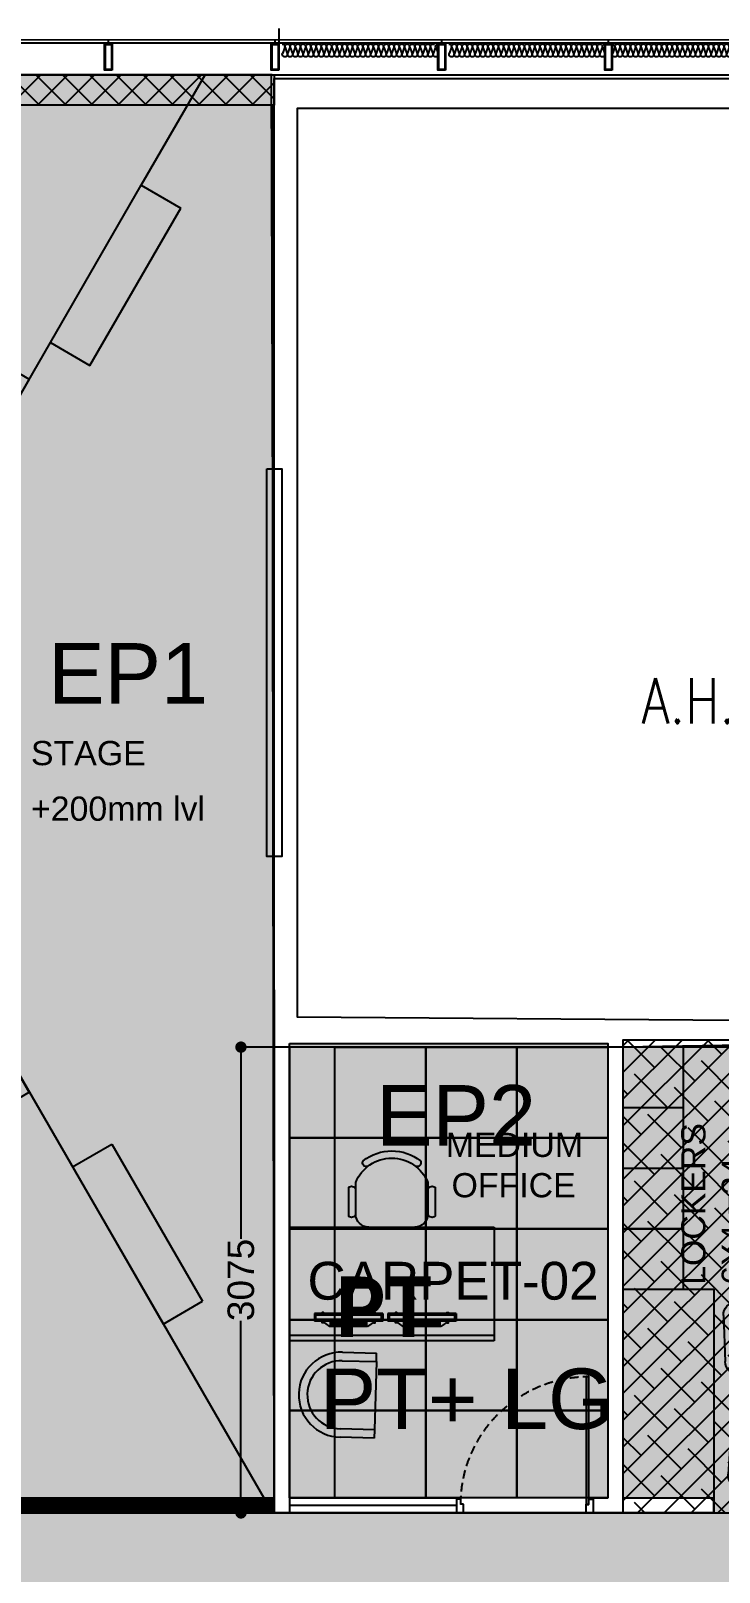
# Model space of a CAD drawing. Header units: millimetres. Extents: x 4688743 to 4806056, y -3017657 to -2960297.
# Drawn here: x 4727490 to 4732031, y -2975656 to -2965475 of the extents above; entities that cross this region are included whole.
import ezdxf

# ---------------------------------------------------------------- set-up
doc = ezdxf.new("R2010")
doc.units = ezdxf.units.MM
doc.header["$MEASUREMENT"] = 0
doc.header["$PDMODE"] = 34
for name, pattern in [('CONTINU', [0]), ('DASHED', [19.05, 12.7, -6.35]), ('HIDDEN', [0.375, 0.25, -0.125]), ('PHANTOM2', [1.25, 0.625, -0.125, 0.125, -0.125, 0.125, -0.125])]:
    doc.linetypes.add(name, pattern=pattern)
for name, color, linetype in [('a-bldg line above', 7, 'HIDDEN'), ('a-spandral panel', 151, 'Continuous'), ('glazing', 5, 'Continuous'), ('i floor', 252, 'Continuous'), ('I-CEIL', 11, 'CONTINU'), ('I-CHAR', 100, 'Continuous'), ('I-CLNG PELMET', 20, 'Continuous'), ('I-CLNG-GRID', 31, 'Continuous'), ('I-DOOR', 1, 'Continuous'), ('I-EQPM', 20, 'Continuous'), ('I-EQPN', 93, 'Continuous'), ('I-FINISHES', 174, 'Continuous'), ('I-FLOOR', 8, 'Continuous'), ('I-FLOOR-TEXT', 2, 'Continuous'), ('I-FURN', 3, 'Continuous'), ('I-FURN-CHAIR', 20, 'Continuous'), ('I-FURN-CHAR', 2, 'Continuous'), ('I-GLAZ', 4, 'Continuous'), ('I-MODULAR FURN', 3, 'Continuous'), ('I-PART', 1, 'Continuous'), ('I-PART-I-DIM', 252, 'Continuous'), ('I-TEXT', 2, 'Continuous'), ('lockers', 4, 'Continuous'), ('TEXTS', 2, 'Continuous'), ('wall', 4, 'Continuous')]:
    doc.layers.add(name, color=color, linetype=linetype)
doc.styles.add('1-125 SCALE', font='romans.shx', dxfattribs={"width": 0.8, "height": 320})
doc.styles.add('ROMANS', font='arial.ttf', dxfattribs={"height": 175})
doc.linetypes.add('FENCELINE2', pattern='A,6.35,-2.54,[132,ltypeshp.shx,S=2.54,R=0,X=-2.54,Y=0],-2.54,25.4', length=36.83)
doc.linetypes.add('ZIGZAG', pattern='A,0.0001,-0.2,[131,ltypeshp.shx,S=0.2,R=0,X=-0.2,Y=0],-0.4,[131,ltypeshp.shx,S=0.2,R=180,X=0.2,Y=0],-0.2', length=0.8001)
doc.dimstyles.new('I-DIM-100', dxfattribs={"dimscale": 100, "dimtxt": 175, "dimasz": 0.75, "dimexe": 0.0625, "dimexo": 0.0625, "dimgap": 0.09, "dimtad": 0, "dimdec": 0, "dimrnd": 5, "dimzin": 0, "dimdsep": 46, "dimtxsty": 'ROMANS', "dimblk": 'DOT', "dimcen": 0.09, "dimclrd": 8, "dimclre": 8, "dimclrt": 2, "dimadec": 0, "dimazin": 0, "dimtfac": 1, "dimtdec": 0, "dimtmove": 2, "dimatfit": 3, "dimfxl": 0, "dimtolj": 1, "dimtzin": 0, "dimarcsym": 0})

# ---------------------------------------------------------------- blocks, each defined once
blk = doc.blocks.new('PROFILE_GLZ_MULI_END')
at = {"color": 4}
blk.add_lwpolyline([(25, -25), (25, 0)], dxfattribs=at)
for points in [[(50, -200), (0, -200), (0, -25), (50, -25)], [(45, -195), (5, -195), (5, -30), (45, -30)]]:
    blk.add_lwpolyline(points, close=True, dxfattribs=at)
blk = doc.blocks.new('SP')
at = {"layer": 'a-spandral panel'}
for p, q in [((32124.2, -28116, 0), (32095.8, -28105.2, 0)), ((32124.2, -28116, 0), (32095.8, -28105.2, 0)), ((32124.2, -28117.6, 0), (32095.8, -28128.4, 0)), ((32124.2, -28117.6, 0), (32095.8, -28128.4, 0)), ((32124.2, -28140.8, 0), (32095.8, -28130, 0)), ((32124.2, -28140.8, 0), (32095.8, -28130, 0)), ((32124.2, -28142.4, 0), (32095.8, -28153.2, 0)), ((32124.2, -28142.4, 0), (32095.8, -28153.2, 0)), ((32124.2, -28165.6, 0), (32095.8, -28154.8, 0)), ((32124.2, -28165.6, 0), (32095.8, -28154.8, 0)), ((32124.2, -28167.2, 0), (32095.8, -28178, 0)), ((32124.2, -28167.2, 0), (32095.8, -28178, 0)), ((32124.2, -28190.5, 0), (32095.8, -28179.7, 0)), ((32124.2, -28190.5, 0), (32095.8, -28179.7, 0)), ((32124.2, -28192.1, 0), (32095.8, -28202.9, 0)), ((32124.2, -28192.1, 0), (32095.8, -28202.9, 0)), ((32124.2, -28215.3, 0), (32095.8, -28204.5, 0)), ((32124.2, -28215.3, 0), (32095.8, -28204.5, 0)), ((32124.2, -28216.9, 0), (32095.8, -28227.7, 0)), ((32124.2, -28216.9, 0), (32095.8, -28227.7, 0)), ((32124.2, -28240.1, 0), (32095.8, -28229.3, 0)), ((32124.2, -28240.1, 0), (32095.8, -28229.3, 0)), ((32124.2, -28241.8, 0), (32095.8, -28252.5, 0)), ((32124.2, -28241.8, 0), (32095.8, -28252.5, 0)), ((32124.2, -28265, 0), (32095.8, -28254.2, 0)), ((32124.2, -28265, 0), (32095.8, -28254.2, 0)), ((32124.2, -28266.6, 0), (32095.8, -28277.4, 0)), ((32124.2, -28266.6, 0), (32095.8, -28277.4, 0)), ((32124.2, -28289.8, 0), (32095.8, -28279, 0)), ((32124.2, -28289.8, 0), (32095.8, -28279, 0)), ((32124.2, -28291.4, 0), (32095.8, -28302.2, 0)), ((32124.2, -28291.4, 0), (32095.8, -28302.2, 0)), ((32124.2, -28314.7, 0), (32095.8, -28303.9, 0)), ((32124.2, -28314.7, 0), (32095.8, -28303.9, 0)), ((32124.2, -28314.7, 0), (32095.8, -28303.9, 0)), ((32124.2, -28314.7, 0), (32095.8, -28303.9, 0)), ((32124.2, -28316.3, 0), (32095.8, -28327.1, 0)), ((32124.2, -28316.3, 0), (32095.8, -28327.1, 0)), ((32124.2, -28316.3, 0), (32095.8, -28327.1, 0)), ((32124.2, -28316.3, 0), (32095.8, -28327.1, 0)), ((32124.2, -28339.5, 0), (32095.8, -28328.7, 0)), ((32124.2, -28339.5, 0), (32095.8, -28328.7, 0)), ((32124.2, -28341.1, 0), (32095.8, -28351.9, 0)), ((32124.2, -28341.1, 0), (32095.8, -28351.9, 0)), ((32124.2, -28364.4, 0), (32095.8, -28353.6, 0)), ((32124.2, -28364.4, 0), (32095.8, -28353.6, 0)), ((32124.2, -28366, 0), (32095.8, -28376.8, 0)), ((32124.2, -28389.2, 0), (32095.8, -28378.4, 0)), ((32124.2, -28389.2, 0), (32095.8, -28378.4, 0)), ((32124.2, -28390.8, 0), (32095.8, -28401.6, 0)), ((32124.2, -28390.8, 0), (32095.8, -28401.6, 0)), ((32124.2, -28414, 0), (32095.8, -28403.2, 0)), ((32124.2, -28414, 0), (32095.8, -28403.2, 0)), ((32124.2, -28415.6, 0), (32095.8, -28426.4, 0)), ((32124.2, -28415.6, 0), (32095.8, -28426.4, 0)), ((32124.2, -28438.9, 0), (32095.8, -28428.1, 0)), ((32124.2, -28438.9, 0), (32095.8, -28428.1, 0)), ((32124.2, -28440.5, 0), (32095.8, -28451.3, 0)), ((32124.2, -28440.5, 0), (32095.8, -28451.3, 0)), ((32124.2, -28463.7, 0), (32095.8, -28452.9, 0)), ((32124.2, -28463.7, 0), (32095.8, -28452.9, 0)), ((32124.2, -28465.3, 0), (32095.8, -28476.1, 0)), ((32124.2, -28465.3, 0), (32095.8, -28476.1, 0)), ((32124.2, -28488.5, 0), (32095.8, -28477.7, 0)), ((32124.2, -28488.5, 0), (32095.8, -28477.7, 0)), ((32124.2, -28490.2, 0), (32095.8, -28501, 0)), ((32124.2, -28490.2, 0), (32095.8, -28501, 0)), ((32124.2, -28513.4, 0), (32095.8, -28502.6, 0)), ((32124.2, -28513.4, 0), (32095.8, -28502.6, 0)), ((32124.2, -28515, 0), (32095.8, -28525.8, 0)), ((32124.2, -28515, 0), (32095.8, -28525.8, 0)), ((32124.2, -28538.2, 0), (32095.8, -28527.4, 0)), ((32124.2, -28538.2, 0), (32095.8, -28527.4, 0)), ((32124.2, -28539.8, 0), (32095.8, -28550.6, 0)), ((32124.2, -28539.8, 0), (32095.8, -28550.6, 0)), ((32124.2, -28563.1, 0), (32095.8, -28552.3, 0)), ((32124.2, -28563.1, 0), (32095.8, -28552.3, 0)), ((32124.2, -28564.7, 0), (32095.8, -28575.5, 0)), ((32124.2, -28588, 0), (32095.8, -28577.2, 0)), ((32124.2, -28588, 0), (32095.8, -28577.2, 0)), ((32124.2, -28589.6, 0), (32095.8, -28600.4, 0)), ((32124.2, -28589.6, 0), (32095.8, -28600.4, 0)), ((32124.2, -28612.8, 0), (32095.8, -28602, 0)), ((32124.2, -28612.8, 0), (32095.8, -28602, 0)), ((32124.2, -28614.4, 0), (32095.8, -28625.2, 0)), ((32124.2, -28614.4, 0), (32095.8, -28625.2, 0)), ((32124.2, -28637.7, 0), (32095.8, -28626.9, 0)), ((32124.2, -28637.7, 0), (32095.8, -28626.9, 0)), ((32124.2, -28639.3, 0), (32095.8, -28650.1, 0)), ((32124.2, -28639.3, 0), (32095.8, -28650.1, 0)), ((32124.2, -28662.5, 0), (32095.8, -28651.7, 0)), ((32124.2, -28662.5, 0), (32095.8, -28651.7, 0)), ((32124.2, -28664.1, 0), (32095.8, -28674.9, 0)), ((32124.2, -28664.1, 0), (32095.8, -28674.9, 0)), ((32124.2, -28687.4, 0), (32095.8, -28676.6, 0)), ((32124.2, -28689, 0), (32095.8, -28699.8, 0)), ((32124.2, -28712.2, 0), (32095.8, -28701.4, 0)), ((32124.2, -28713.8, 0), (32095.8, -28724.6, 0)), ((32124.2, -28737, 0), (32095.8, -28726.2, 0)), ((32124.2, -28738.6, 0), (32095.8, -28749.4, 0)), ((32124.2, -28761.9, 0), (32095.8, -28751.1, 0)), ((32124.2, -28763.5, 0), (32095.8, -28774.3, 0)), ((32124.2, -28786.7, 0), (32095.8, -28775.9, 0)), ((32124.2, -28788.3, 0), (32095.8, -28799.1, 0)), ((32124.2, -28811.5, 0), (32095.8, -28800.7, 0)), ((32124.2, -28813.1, 0), (32095.8, -28823.9, 0)), ((32124.2, -28836.4, 0), (32095.8, -28825.6, 0)), ((32124.2, -28838, 0), (32095.8, -28848.8, 0))]:
    blk.add_line(p, q, dxfattribs=at)
at = {"layer": 'a-spandral panel', "extrusion": (0, 0, -1)}
for centre, major_axis, start_param, end_param in [((32091.4, -28116.8, 0), (12.4, 0.1), 1.213288, 5.080477), ((32091.4, -28141.6, 0), (12.4, 0.1), 1.213288, 5.080477), ((32091.4, -28166.4, 0), (12.4, 0.1), 1.213288, 5.080477), ((32128.6, -28104.4, 0), (-12.4, 0), 3.039863, 5.075357), ((32128.6, -28129.2, 0), (-12.4, 0), 1.207828, 5.075357), ((32128.6, -28154, 0), (-12.4, 0), 1.207828, 5.075357), ((32128.6, -28178.9, 0), (-12.4, 0), 1.207828, 5.075357), ((32091.4, -28191.3, 0), (12.4, 0.1), 1.213288, 5.080477), ((32091.4, -28216.1, 0), (12.4, 0.1), 1.213288, 5.080477), ((32091.4, -28240.9, 0), (-12.4, 0.3), 4.32193, 8.189119), ((32128.6, -28203.7, 0), (-12.4, 0), 1.207828, 5.075357), ((32128.6, -28228.5, 0), (12.4, 0.1), 4.360844, 8.228374), ((32128.6, -28253.4, 0), (-12.4, 0), 1.207828, 5.075357), ((32091.4, -28265.8, 0), (-12.4, 0.3), 4.32193, 8.189119), ((32091.4, -28290.6, 0), (12.4, 0.2), 1.224344, 5.091533), ((32091.4, -28315.5, 0), (12.4, 0.1), 1.213288, 5.080477), ((32091.4, -28315.5, 0), (12.4, 0.1), 1.213288, 5.080477), ((32128.6, -28278.2, 0), (-12.4, 0), 1.207828, 5.075357), ((32128.6, -28303.1, 0), (12.4, 0.1), 4.360844, 8.228374), ((32128.6, -28327.9, 0), (12.4, 0.1), 4.360844, 8.228374), ((32091.4, -28340.3, 0), (12.4, 0.1), 1.213288, 5.080477), ((32091.4, -28365.2, 0), (-12.4, 0.1), 4.344301, 8.21149), ((32091.4, -28390, 0), (12.4, 0.1), 1.213288, 5.080477), ((32128.6, -28352.7, 0), (-12.4, 0), 1.207828, 5.075357), ((32128.6, -28377.6, 0), (-12.4, 0), 1.207828, 5.075357), ((32128.6, -28402.4, 0), (12.4, 0.1), 4.360844, 8.228374), ((32091.4, -28414.8, 0), (12.4, 0.1), 1.213288, 5.080477), ((32091.4, -28439.7, 0), (-12.4, 0.1), 4.344301, 8.21149), ((32091.4, -28464.5, 0), (-12.4, 0.1), 4.344301, 8.21149), ((32128.6, -28427.2, 0), (-12.4, 0), 1.207828, 5.075357), ((32128.6, -28452.1, 0), (-12.4, 0), 1.207828, 5.075357), ((32091.4, -28489.4, 0), (12.4, 0.1), 1.213288, 5.080477), ((32091.4, -28514.2, 0), (-12.4, 0.3), 4.32193, 8.189119), ((32091.4, -28539, 0), (-12.4, 0.3), 4.32193, 8.189119), ((32128.6, -28476.9, 0), (-12.4, 0), 1.207828, 5.075357), ((32128.6, -28501.8, 0), (12.4, 0.1), 4.360844, 8.228374), ((32128.6, -28526.6, 0), (-12.4, 0), 1.207828, 5.075357), ((32091.4, -28563.9, 0), (12.4, 0.2), 2.415472, 5.091533), ((32091.4, -28563.9, 0), (-12.4, 0.3), 4.32193, 8.189119), ((32091.4, -28588.8, 0), (-12.4, 0.1), 4.344301, 8.21149), ((32091.4, -28613.6, 0), (12.4, 0.1), 1.213288, 5.080477), ((32128.6, -28551.5, 0), (-12.4, 0), 1.207828, 5.075357), ((32128.6, -28576.4, 0), (-12.4, 0), 1.207828, 5.075357), ((32128.6, -28601.2, 0), (-12.4, 0), 1.207828, 5.075357), ((32091.4, -28638.5, 0), (-12.4, 0.3), 4.32193, 8.189119), ((32091.4, -28663.3, 0), (-12.4, 0.3), 4.32193, 8.189119), ((32091.4, -28688.2, 0), (-12.4, 0.3), 4.32193, 8.189119), ((32128.6, -28626.1, 0), (12.4, 0.1), 4.360844, 8.228374), ((32128.6, -28650.9, 0), (-12.4, 0), 1.207828, 5.075357), ((32128.6, -28675.7, 0), (-12.4, 0), 1.207828, 5.075357), ((32128.6, -28675.7, 0), (-12.4, 0), 1.207828, 5.075357), ((32091.4, -28713, 0), (-12.4, 0.3), 4.32193, 8.189119), ((32091.4, -28737.8, 0), (-12.4, 0.3), 4.32193, 8.189119), ((32091.4, -28762.7, 0), (-12.4, 0.3), 4.32193, 8.189119), ((32128.6, -28700.6, 0), (-12.4, 0), 1.207828, 5.075357), ((32128.6, -28700.6, 0), (-12.4, 0), 1.207828, 5.075357), ((32128.6, -28725.4, 0), (-12.4, 0), 1.207828, 5.075357), ((32128.6, -28725.4, 0), (-12.4, 0), 1.207828, 5.075357), ((32128.6, -28750.2, 0), (-12.4, 0), 1.207828, 5.075357), ((32128.6, -28750.2, 0), (-12.4, 0), 1.207828, 5.075357), ((32091.4, -28787.5, 0), (-12.4, 0.3), 4.32193, 8.189119), ((32091.4, -28812.3, 0), (-12.4, 0.3), 4.32193, 8.189119), ((32091.4, -28837.2, 0), (-12.4, 0.3), 4.32193, 8.189119), ((32128.6, -28775.1, 0), (-12.4, 0), 1.207828, 5.075357), ((32128.6, -28775.1, 0), (-12.4, 0), 1.207828, 5.075357), ((32128.6, -28799.9, 0), (-12.4, 0), 1.207828, 3.817737), ((32128.6, -28799.9, 0), (-12.4, 0), 1.207828, 5.075357), ((32128.6, -28799.9, 0), (-12.4, 0), 1.207828, 5.075357), ((32128.6, -28824.7, 0), (-12.4, 0), 1.207828, 3.817737), ((32128.6, -28849.6, 0), (-12.4, 0), 1.207828, 3.817737)]:
    blk.add_ellipse(centre, major_axis=major_axis, ratio=1, start_param=start_param, end_param=end_param, dxfattribs=at)
blk = doc.blocks.new('I-SMON')
at = {"layer": 'I-EQPM'}
for p, q in [((267, 11), (-183, 11)), ((-183, 11), (-183, -39)), ((267, 11), (267, -39)), ((267, -39), (-183, -39)), ((-133, -39), (-83, -74)), ((167, -74), (-83, -74)), ((217, -39), (167, -74))]:
    blk.add_line(p, q, dxfattribs=at)
at = {"layer": 'I-EQPM', "color": 8}
for p, q in [((167, -54), (-83, -54)), ((167, -67), (-83, -67))]:
    blk.add_line(p, q, dxfattribs=at)
blk.add_lwpolyline([(257, -29), (-173, -29), (-173, 1), (257, 1)], close=True, dxfattribs=at)
at = {"layer": 'I-EQPM'}
for points in [[(-123, 11), (-123, 18), (-133, 18), (-133, 11)], [(207, 11), (207, 18), (217, 18), (217, 11)], [(-123, -46), (-123, -50), (-133, -50), (-133, -39)], [(207, -46), (207, -50), (217, -50), (217, -39)]]:
    blk.add_lwpolyline(points, dxfattribs=at)
blk = doc.blocks.new('I-CHAR')
at = {"layer": 'I-FURN-CHAR', "color": 0}
for p, q in [((-438.2, 234.5), (-234.5, 438.2)), ((19.2, 299), (-120, 438.2)), ((30.3, 351.6), (-97.7, 479.5)), ((-351.6, -30.3), (-479.5, 97.7)), ((-299, -19.2), (-438.2, 120))]:
    blk.add_line(p, q, dxfattribs=at)
for centre, radius, start, end in [((-177.3, 380.9), 81, 45, 135), ((-95.3, 451), 28.6, 94.80348, 202.85849), ((-203, 203), 242, 246.63139, 23.36861), ((1.7, 354), 28.6, 247.14151, 355.19652), ((-380.9, 177.3), 81, 135, 225), ((-451, 95.3), 28.6, 67.14151, 175.19652), ((-203, 203), 287, 276.456, 353.544), ((59.3, 164.7), 23.7, 13.6623, 155.9702), ((-354, -1.7), 28.6, 274.80348, 22.85849), ((-164.7, -59.3), 23.7, 114.0298, 256.3377)]:
    blk.add_arc(centre, radius, start, end, dxfattribs=at)
blk = doc.blocks.new('sd')
at = {"layer": 'I-FURN', "color": 6}
for p, q in [((-35, 1350), (-35, 0)), ((715, 1350), (-35, 1350)), ((0, 1350), (0, 0)), ((715, 0), (715, 1350)), ((-35, 0), (715, 0))]:
    blk.add_line(p, q, dxfattribs=at)
at = {"layer": 'I-EQPN', "xscale": -1, "rotation": 270}
for p in [(134, 832, 0), (134, 348, 0)]:
    blk.add_blockref('I-SMON', p, dxfattribs=at)
at = {"layer": 'I-FURN-CHAIR', "extrusion": (0, 0, -1), "xscale": -1.058823529411668, "yscale": 1.058823529411668, "zscale": -1.058823529411668, "rotation": 314.9999999999908}
blk.add_blockref('I-CHAR', (-1219, 675), dxfattribs=at)
blk = doc.blocks.new('1200X750MM')
at = {"color": 177}
for p, q in [((4894825, -2990642), (4894825, -2990682)), ((4896025, -2990642), (4896025, -2990682))]:
    blk.add_line(p, q, dxfattribs=at)
at = {"layer": 'I-FURN'}
for p, q in [((4894825, -2990042), (4896025, -2990042)), ((4894825, -2990642), (4894825, -2990042)), ((4896025, -2990042), (4896025, -2990642)), ((4896025, -2990642), (4894825, -2990642))]:
    blk.add_line(p, q, dxfattribs=at)
at = {"layer": 'I-FURN', "color": 177}
for p, q in [((4896025, -2990642), (4894825, -2990642)), ((4896025, -2990682), (4894825, -2990682))]:
    blk.add_line(p, q, dxfattribs=at)
at = {"layer": 'I-EQPN'}
for p in [(4895173, -2990508, 0), (4895657, -2990508, 0)]:
    blk.add_blockref('I-SMON', p, dxfattribs=at)
at = {"layer": 'I-FURN-CHAIR', "extrusion": (0, 0, -1), "xscale": 1.058823529411668, "yscale": 1.058823529411668, "zscale": -1.058823529411765, "rotation": 135.0000000000092}
blk.add_blockref('I-CHAR', (-4895425, -2989539), dxfattribs=at)
blk = doc.blocks.new('*U83')
at = {"layer": 'I-CLNG-GRID'}
blk.add_lwpolyline([(-300, 300), (300, 300), (300, -300), (-300, -300), (-300, 300)], dxfattribs=at)
blk = doc.blocks.new('*U84')
at = {"layer": 'I-CLNG-GRID', "color": 0, "linetype": 'ByBlock', "lineweight": -2}
for p in [(0, 1801), (600, 1801), (1200, 1801), (0, 1201), (600, 1201), (1200, 1201), (0, 600), (600, 600), (1200, 600), (0, 0), (600, 0), (1200, 0)]:
    blk.add_blockref('*U83', p, dxfattribs=at)
blk = doc.blocks.new('_Dot')
at = {"color": 0, "linetype": 'Continuous', "lineweight": -2}
blk.add_line((-0.5, 0), (-1, 0), dxfattribs=at)
at = {"color": 0, "linetype": 'Continuous', "const_width": 0.5}
blk.add_lwpolyline([(-0.25, 0, 1), (0.25, 0, 1)], format="xyb", close=True, dxfattribs=at)
blk = doc.blocks.new('*D261')
at = {"layer": 'Defpoints', "color": 0}
for p in [(4728876, -2972188), (4729096, -2972188, 0), (4729096, -2975265, 0)]:
    blk.add_point(p, dxfattribs=at)
at = {"layer": 'I-PART-I-DIM', "color": 8, "lineweight": -2}
for p, q in [((4729090, -2972188), (4728870, -2972188)), ((4728876, -2972263), (4728876, -2973455)), ((4728876, -2975190), (4728876, -2973997)), ((4729090, -2975265), (4728870, -2975265))]:
    blk.add_line(p, q, dxfattribs=at)
at = {"layer": 'I-PART-I-DIM', "color": 8, "lineweight": -2, "xscale": 75, "yscale": 75, "zscale": 75}
for p, rotation in [((4728876, -2972188), 90), ((4728876, -2975265), 270)]:
    blk.add_blockref('_Dot', p, dxfattribs=dict(at, rotation=rotation))
at = {"layer": 'I-PART-I-DIM', "color": 2, "insert": (4728876, -2973726), "char_height": 175, "attachment_point": 5, "rotation": 90, "style": 'ROMANS'}
blk.add_mtext('\\A1;3075', dxfattribs=at)
blk = doc.blocks.new('DOOR 1000')
at = {"layer": 'I-DOOR', "lineweight": -2, "ltscale": 5, "extrusion": (-2.9028e-12, -8.96831e-44, -1)}
blk.add_line((0, 50), (0, 950), dxfattribs=at)
at = {"layer": 'I-DOOR', "linetype": 'ByBlock', "lineweight": -2, "extrusion": (-2.9028e-12, -8.96831e-44, -1)}
for points in [[(-63, 950), (-63, 969), (-100, 969), (-100, 1000), (0, 1000), (0, 950)], [(-63, 50), (-63, 31), (-100, 31), (-100, 0), (0, 0), (0, 50)]]:
    blk.add_lwpolyline(points, close=True, dxfattribs=at)
at = {"layer": 'I-DOOR', "lineweight": -2, "ltscale": 5, "extrusion": (-2.9028e-12, -8.96831e-44, -1)}
blk.add_lwpolyline([(-62, 31), (-1000, 31), (-1000, 50), (-62, 50)], close=True, dxfattribs=at)
at = {"layer": 'I-DOOR', "linetype": 'DASHED', "lineweight": -2, "ltscale": 5, "extrusion": (-2.9028e-12, -8.96831e-44, -1)}
blk.add_arc((-62, 31), 938, 90, 180, dxfattribs=at)

msp = doc.modelspace()

# ---------------------------------------------------------------- hatches: boundary and pattern name
at = {"layer": 'i floor'}
h = msp.add_hatch(dxfattribs=at)
h.set_pattern_fill('ANSI31', color=256, scale=50)
h.set_pattern_definition([(45, (-831.27, -12278.078), (-4.4194173824, 4.4194173824), [])])
h.paths.add_polyline_path([(4729096.1, -2975264.5), (4729096, -2975164.5), (4706080.6, -2975164.5), (4706080.6, -2975264.6)])
at = {"layer": 'I-CEIL', "linetype": 'ByBlock'}
h = msp.add_hatch(dxfattribs=at)
h.set_pattern_fill('AR-CONC', color=152, scale=100, double=1)
h.set_pattern_definition([(50, (0, 0), (717.26018, -62.752135), [75, -825]), (355, (0, 0), (-138.75133, 752.19213), [60, -660]), (100.451444, (59.8, -5.2), (578.50885, 689.43999), [63.74019, -701.14211]), (46.1842, (0, 200), (1067.24133, -165.51928), [112.5, -1237.5]), (96.635635, (88.9, 186.2), (934.66195, 974.1186), [95.61034, -1051.71376]), (351.184164, (0, 200), (934.66195, 974.1186), [90, -990]), (21, (100, 150), (596.90705, -402.61889), [75, -825]), (326, (100, 150), (243.31533, 725.150045), [60, -660]), (71.451445, (149.74, 116.45), (840.22238, 322.53115), [63.74019, -701.14211]), (37.5, (0, 0), (12.159855, 332.893854), [0, -652, 0, -670, 0, -662.5]), (7.5, (0, 0), (263.069537, 394.411712), [0, -382, 0, -637, 0, -252.5]), (327.5, (-223, 0), (533.822436, -22.554872), [0, -250, 0, -780, 0, -1035]), (317.5, (-323, 0), (583.18617, 100.104982), [0, -325, 0, -518, 0, -735])])
edge = h.paths.add_edge_path()
edge.add_line((4729096.1, -2975264.6), (4729080.8, -2965965.9))
edge.add_line((4729080.8, -2965965.9), (4724551.8, -2965965.9))
edge.add_line((4724551.8, -2965965.9), (4724551.8, -2966565.3))
edge.add_line((4724551.8, -2966565.3), (4723751.8, -2966565.3))
edge.add_line((4723751.8, -2966565.3), (4723751.8, -2965965.9))
edge.add_line((4723751.8, -2965965.9), (4713551.8, -2965966))
edge.add_line((4713551.8, -2965966), (4713551.8, -2966565.3))
edge.add_line((4713551.8, -2966565.3), (4712751.8, -2966565.3))
edge.add_line((4712751.8, -2966565.3), (4712751.8, -2965966))
edge.add_line((4712751.8, -2965966), (4702551.8, -2965966.1))
edge.add_line((4702551.8, -2965966.1), (4702551.8, -2966565.3))
edge.add_line((4702551.8, -2966565.3), (4702551.9, -2969440.8))
edge.add_line((4702551.9, -2969440.8), (4704051.7, -2969440.8))
edge.add_line((4704051.7, -2969440.8), (4704051.8, -2973264.7))
edge.add_arc((4706051.8, -2973264.6), 2000, 180.00182, 270)
edge.add_line((4706051.8, -2975264.6), (4729096.1, -2975264.6))
h.paths.add_polyline_path([(4694606.8, -2965966.1), (4702401.8, -2965966.1), (4702401.8, -2969440.8), (4694606.8, -2969440.8)])
h = msp.add_hatch(dxfattribs=at)
h.set_pattern_fill('DASH', color=256, scale=999, angle=180)
edge = h.paths.add_edge_path()
edge.add_line((4694606.8, -2969440.8), (4694606.8, -2970692.9))
edge.add_line((4694606.8, -2970692.9), (4701099.5, -2970692.9))
edge.add_line((4701099.5, -2970692.9), (4701099.5, -2974264.6))
edge.add_line((4701099.5, -2974264.6), (4701746.8, -2974264.6))
edge.add_line((4701746.8, -2974264.6), (4701751.8, -2973664.6))
edge.add_line((4701751.8, -2973664.6), (4702551.8, -2973664.6))
edge.add_line((4702551.8, -2973664.6), (4702546.8, -2977114.6))
edge.add_line((4702546.8, -2977114.6), (4709126.7, -2977123))
edge.add_line((4709126.7, -2977123), (4709126.7, -2981131.3))
edge.add_line((4709126.7, -2981131.3), (4708946.7, -2981131.2))
edge.add_line((4708946.7, -2981131.2), (4708946.7, -2982652.9))
edge.add_line((4708946.7, -2982652.9), (4712081.9, -2982652.9))
edge.add_line((4712081.9, -2982652.9), (4712082, -2980387))
edge.add_line((4712082, -2980387), (4710846.7, -2980387))
edge.add_line((4710846.7, -2980387), (4710846.7, -2978839.6))
edge.add_arc((4712846.7, -2978839.6), 2000, 90, 180, ccw=False)
edge.add_line((4712846.7, -2976839.6), (4727819.3, -2976839.6))
edge.add_line((4727819.3, -2976839.6), (4727819.2, -2978874.6))
edge.add_line((4727819.2, -2978874.6), (4728743.5, -2978866))
edge.add_line((4728743.5, -2978866), (4728743.5, -2976839.6))
edge.add_line((4728743.5, -2976839.6), (4736929.5, -2976839.6))
edge.add_line((4736929.5, -2976839.6), (4736929.5, -2985266.2))
edge.add_line((4736929.5, -2985266.2), (4738429.5, -2985266.4))
edge.add_line((4738429.5, -2985266.4), (4738429.5, -2976841.3))
edge.add_line((4738429.5, -2976841.3), (4752446.8, -2976841.3))
edge.add_line((4752446.8, -2976841.3), (4752446.8, -2975266.8))
edge.add_line((4752446.8, -2975266.8), (4743251.9, -2975266.8))
edge.add_line((4743251.9, -2975266.8), (4743251.7, -2971965))
edge.add_line((4743251.7, -2971965), (4741354.2, -2971965))
edge.add_line((4741354.2, -2971965), (4741354.2, -2971965))
edge.add_line((4741354.2, -2971965), (4741204.2, -2971965))
edge.add_line((4741204.2, -2971965), (4741204.2, -2971965))
edge.add_line((4741204.2, -2971965), (4739604.2, -2971965))
edge.add_line((4739604.2, -2971965), (4739604.2, -2975264.6))
edge.add_line((4739604.2, -2975264.6), (4734746.8, -2975264.6))
edge.add_line((4734746.8, -2975264.6), (4734746.8, -2973965.1))
edge.add_line((4734746.8, -2973965.1), (4734148.6, -2973967.3))
edge.add_line((4734148.6, -2973967.3), (4734148.6, -2972141.5))
edge.add_line((4734148.6, -2972141.5), (4731396.1, -2972187.8))
edge.add_line((4731396.1, -2972187.8), (4731396.1, -2975164.6))
edge.add_line((4731396.1, -2975164.6), (4731996.1, -2975164.6))
edge.add_line((4731996.1, -2975164.6), (4731996.1, -2975264.6))
edge.add_line((4731996.1, -2975264.6), (4706051.8, -2975264.6))
edge.add_arc((4706051.8, -2973264.6), 2000, 180, 270, ccw=False)
edge.add_line((4704051.8, -2973264.6), (4704051.7, -2969440.8))
edge.add_line((4704051.7, -2969440.8), (4694606.8, -2969440.8))
at = {"layer": 'I-CLNG PELMET'}
h = msp.add_hatch(dxfattribs=at)
h.set_pattern_fill('ANSI37', color=256, scale=1000)
h.paths.add_polyline_path([(4691651.8, -2965765.9), (4729094.8, -2965765.9), (4729094.8, -2965965.9), (4691651.8, -2965965.9)])
at = {"layer": 'I-FLOOR'}
h = msp.add_hatch(dxfattribs=at)
h.set_pattern_fill('ANSI38', color=152, scale=1000)
h.paths.add_polyline_path([(4714305, -2975264.6), (4709511.7, -2975264.6), (4712444.5, -2973666.9), (4714305, -2973666.9)], flags=16)
h.paths.add_polyline_path([(4718581, -2973620.5), (4719355.5, -2973065.3), (4723436.5, -2975264.6), (4718581, -2975264.6)], flags=16)
h.paths.add_polyline_path([(4702401.8, -2965766.1), (4729076.1, -2965766.1), (4729096.1, -2972164.8), (4729096.1, -2972187.8), (4729096.1, -2975264.6), (4752652.4, -2975264.6), (4752649.5, -2976764.6), (4728720.1, -2976764.6), (4728720.1, -2978871), (4727819.3, -2978871), (4727819.3, -2976764.6), (4718351.5, -2976764.6), (4718351.6, -2980386.7), (4712082, -2980386.7), (4712082, -2982649), (4708946.6, -2982648.9), (4708946.9, -2977123), (4702551.8, -2977114.6), (4702551.8, -2970692.9), (4702401.8, -2970692.9)])
h.paths.add_polyline_path([(4736929.5, -2985266.2), (4738429.5, -2985266.2), (4738422.5, -2976767.3), (4736922.5, -2976767.3)])
h.paths.add_polyline_path([(4694606.8, -2970692.9), (4702401.8, -2970692.9), (4702401.8, -2969440.8), (4694606.8, -2969440.8)])
h = msp.add_hatch(dxfattribs=at)
h.set_pattern_fill('EARTH', color=256, scale=2000)
h.paths.add_polyline_path([(4694606.8, -2974264.6), (4700999.5, -2974264.6), (4700999.5, -2970792.9), (4694606.8, -2970792.9)])
h.paths.add_polyline_path([(4729196.1, -2972164.8), (4731296.1, -2972164.8), (4731296.1, -2975164.6), (4729196.1, -2975164.6)])
h = msp.add_hatch(dxfattribs=at)
h.set_pattern_fill('ANSI38', color=152, scale=1000)
h.paths.add_polyline_path([(4731396.1, -2975264.6), (4734143.5, -2975264.6), (4734143.5, -2972141.5), (4731396.1, -2972141.5)])

# ---------------------------------------------------------------- linework, layer by layer
at = {"color": 1}
msp.add_line((4702548.1, -2965764.6, 0), (4732396.1, -2965766, 0), dxfattribs=at)
at = {"color": 5}
for points in [[(4747396.1, -2965533.4), (4701596.1, -2965535.8)], [(4747396.1, -2965533.4), (4701596.1, -2965535.8)], [(4701596.1, -2965554.6), (4747396.1, -2965554.2)], [(4701596.1, -2965554.6), (4747396.1, -2965554.2)]]:
    msp.add_lwpolyline(points, dxfattribs=at)
at = {"layer": 'a-bldg line above', "ltscale": 1000}
for p, q in [((4729126.1, -2965084.3), (4729126.1, -2965712.3)), ((4706051.8, -2975264.6, 0), (4729096.1, -2975264.6, 0))]:
    msp.add_line(p, q, dxfattribs=at)
at = {"layer": 'glazing', "color": 4, "elevation": 0}
for points in [[(4728026.1, -2965735.8), (4727976.1, -2965735.8), (4727976.1, -2965560.8), (4728026.1, -2965560.8)], [(4728021.1, -2965730.8), (4727981.1, -2965730.8), (4727981.1, -2965565.8), (4728021.1, -2965565.8)]]:
    msp.add_lwpolyline(points, close=True, dxfattribs=at)
msp.add_lwpolyline([(4728001.1, -2965560.8), (4728001.1, -2965535.8)], dxfattribs=at)
at = {"layer": 'i floor'}
for points in [[(4694606.8, -2970692.9), (4694606.8, -2965766.1), (4729076.1, -2965766.1), (4729096.1, -2972164.8), (4729096.1, -2972187.8), (4729096.1, -2975264.6), (4752652.4, -2975264.6), (4752649.5, -2976839.6), (4718351.5, -2976839.6), (4718351.6, -2980386.7), (4712082, -2980386.7), (4712082, -2982649), (4708946.6, -2982648.9), (4708946.9, -2977123), (4702551.8, -2977114.6), (4702551.8, -2970692.9), (4694606.8, -2970692.9), (4694606.8, -2965766.1)], [(4706080.6, -2975264.5), (4706080.6, -2975164.5), (4729096, -2975164.5), (4729096.1, -2975264.5), (4706080.6, -2975264.6)]]:
    msp.add_lwpolyline(points, dxfattribs=at)
at = {"layer": 'i floor', "elevation": 0}
msp.add_lwpolyline([(4729196.1, -2972164.8), (4731296.1, -2972164.8), (4731296.1, -2975164.6), (4729196.1, -2975164.6)], close=True, dxfattribs=at)
at = {"layer": 'I-CHAR'}
for p, q in [((4729769.4, -2974265.5, 0), (4729770.9, -2974209.3, 0)), ((4729757.2, -2974715.4, 0), (4729755.7, -2974771.6, 0))]:
    msp.add_line(p, q, dxfattribs=at)
at = {"layer": 'I-CHAR', "elevation": 0}
for points in [[(4729544.5, -2974259.4), (4729769.4, -2974265.5), (4729757.2, -2974715.4), (4729532.3, -2974709.3)], [(4729546, -2974203.2), (4729770.9, -2974209.3)], [(4729755.7, -2974771.6), (4729530.8, -2974765.5)]]:
    msp.add_lwpolyline(points, dxfattribs=at)
at = {"layer": 'I-CHAR'}
for radius in [281.3, 225]:
    msp.add_arc((4729538.4, -2974484.3, 0), radius, 88.44798, 268.44798, dxfattribs=at)
at = {"layer": 'I-CLNG PELMET', "elevation": 0}
msp.add_lwpolyline([(4691651.8, -2965765.9), (4729094.8, -2965765.9), (4729094.8, -2965965.9), (4691651.8, -2965965.9)], close=True, dxfattribs=at)
at = {"layer": 'I-CLNG-GRID', "elevation": 0}
for points in [[(4729080.8, -2965765.9), (4691646.8, -2965766.1)], [(4729080.8, -2965965.9), (4691646.8, -2965966.1)]]:
    msp.add_lwpolyline(points, dxfattribs=at)
at = {"layer": 'I-CLNG-GRID'}
msp.add_lwpolyline([(4729096.1, -2975264.6), (4729080.8, -2965965.9), (4724551.8, -2965965.9), (4724551.8, -2966565.3), (4723751.8, -2966565.3), (4723751.8, -2965965.9), (4713551.8, -2965966), (4713551.8, -2966565.3), (4712751.8, -2966565.3), (4712751.8, -2965966), (4702551.8, -2965966.1), (4702551.8, -2966565.3), (4702551.9, -2969440.8), (4704051.7, -2969440.8), (4704051.8, -2973264.7, 0.4142043), (4706051.8, -2975264.6)], format="xyb", close=True, dxfattribs=at)
msp.add_lwpolyline([(4734148.6, -2972141.5), (4731396.1, -2972187.8), (4731396.1, -2975164.6), (4731996.1, -2975164.6), (4731996.1, -2975264.6), (4706051.8, -2975264.6, -0.4142136), (4704051.8, -2973264.6), (4704051.7, -2969440.8), (4694606.8, -2969440.8)], format="xyb", dxfattribs=at)
at = {"layer": 'I-CLNG-GRID', "elevation": 0}
for points in [[(4729196.1, -2972788.3), (4729496.2, -2972788.3), (4729496.2, -2972187.8), (4729196.1, -2972187.8)], [(4729196.1, -2973388.3), (4729496.2, -2973388.3), (4729496.2, -2972788.3), (4729196.1, -2972788.3)], [(4729196.1, -2973989.2), (4729496.2, -2973989.2), (4729496.2, -2973388.3), (4729196.1, -2973388.3)], [(4729196.1, -2974589.2), (4729496.2, -2974589.2), (4729496.2, -2973989.2), (4729196.1, -2973989.2)], [(4729496.2, -2974589.2), (4729196.1, -2974589.2), (4729196.1, -2975164.6), (4729496.2, -2975164.6)], [(4729496.2, -2974589.2), (4730096.2, -2974589.2), (4730096.2, -2975164.6), (4729496.2, -2975164.6)], [(4730096.2, -2974589.2), (4730696.1, -2974589.2), (4730696.1, -2975164.6), (4730096.2, -2975164.6)], [(4730696.1, -2974589.2), (4731296.1, -2974589.2), (4731296.1, -2975164.6), (4730696.1, -2975164.6)]]:
    msp.add_lwpolyline(points, close=True, dxfattribs=at)
at = {"layer": 'I-CLNG-GRID'}
msp.add_lwpolyline([(4731396.1, -2975264.6), (4734143.5, -2975264.6), (4734143.5, -2972141.5), (4731396.1, -2972141.5)], close=True, dxfattribs=at)
at = {"layer": 'I-FINISHES', "color": 32, "linetype": 'PHANTOM2', "ltscale": 700, "const_width": 150, "elevation": 0}
for points in [[(4728692.5, -2975264.6), (4728692.9, -2965765.8)], [(4729196.1, -2972307), (4731296.1, -2972307)]]:
    msp.add_lwpolyline(points, dxfattribs=at)
at = {"layer": 'I-FINISHES', "color": 80, "linetype": 'FENCELINE2', "ltscale": 50, "const_width": 150, "elevation": 0}
msp.add_lwpolyline([(4729377.3, -2972187.8), (4729297.2, -2975164.6)], dxfattribs=at)
at = {"layer": 'I-FINISHES', "color": 152, "linetype": 'ZIGZAG', "ltscale": 200, "const_width": 150, "elevation": 0}
msp.add_lwpolyline([(4731136.6, -2972187.8), (4731136.6, -2975164.6)], dxfattribs=at)
at = {"layer": 'I-FLOOR', "elevation": 0}
msp.add_lwpolyline([(4731396.1, -2975264.6), (4734143.5, -2975264.6), (4734143.5, -2972141.5), (4731396.1, -2972141.5)], close=True, dxfattribs=at)
at = {"layer": 'I-FURN'}
for p, q in [((4728218.5, -2966495.4), (4728639.7, -2965765.8)), ((4727618.6, -2967534.7), (4728218.5, -2966495.4)), ((4728218.5, -2966495.4), (4728478.3, -2966645.4)), ((4727878.4, -2967684.7), (4728478.3, -2966645.4)), ((4726859.2, -2968850.3), (4727618.6, -2967534.7)), ((4727618.6, -2967534.7), (4727878.4, -2967684.7)), ((4729146.1, -2968368.4, 0), (4729146.1, -2970929.2, 0)), ((4726859.2, -2971411.5), (4729083.3, -2975264.6)), ((4727763.4, -2972978), (4728023.2, -2972828)), ((4728023.2, -2972828), (4728623.1, -2973867.2)), ((4727763.4, -2972978), (4728363.3, -2974017.2)), ((4731396.1, -2973787.8, 0), (4731996.1, -2973787.8, 0)), ((4731996.1, -2973787.8, 0), (4731996.1, -2975164.6, 0)), ((4728363.3, -2974017.2), (4728623.1, -2973867.2))]:
    msp.add_line(p, q, dxfattribs=at)
at = {"layer": 'I-FURN', "elevation": 0}
msp.add_lwpolyline([(4729046.1, -2968368.4), (4729146.1, -2968368.4), (4729146.1, -2970929.2), (4729046.1, -2970929.2)], close=True, dxfattribs=at)
at = {"layer": 'I-GLAZ'}
for p, q in [((4729196.1, -2975164.6, 0), (4730299.2, -2975164.6, 0)), ((4730299.2, -2975164.6, 0), (4730299.2, -2975264.6, 0)), ((4729196.1, -2975214.6, 0), (4730299.2, -2975214.6, 0)), ((4729196.1, -2975264.6, 0), (4730299.2, -2975264.6, 0)), ((4730296.1, -2975264.6, 0), (4730299.2, -2975264.6, 0))]:
    msp.add_line(p, q, dxfattribs=at)
at = {"layer": 'I-PART'}
for p, q in [((4729096.1, -2972164.8, 0), (4729096.1, -2975264.6, 0)), ((4729196.1, -2972187.8, 0), (4729196.1, -2975264.6, 0)), ((4731296.1, -2972187.8, 0), (4731296.1, -2975164.6, 0)), ((4731396.1, -2972187.8, 0), (4731396.1, -2975164.6, 0)), ((4731199.2, -2975164.6, 0), (4731296.1, -2975164.6, 0)), ((4731199.2, -2975164.6, 0), (4731199.2, -2975264.6, 0)), ((4731396.1, -2975164.6, 0), (4731996.1, -2975164.6, 0)), ((4731996.1, -2975264.6, 0), (4731996.1, -2975164.6, 0)), ((4729096.1, -2975264.6, 0), (4729196.1, -2975264.6, 0)), ((4731199.2, -2975264.6, 0), (4731396.1, -2975264.6, 0)), ((4731396.1, -2975264.6, 0), (4731996.1, -2975264.6, 0))]:
    msp.add_line(p, q, dxfattribs=at)
at = {"layer": 'lockers', "color": 4, "elevation": 0}
for points in [[(4731396.1, -2972187.8), (4731396.1, -2973387.8), (4731796.1, -2973387.8), (4731796.1, -2972187.8)], [(4731796.1, -2972187.8), (4731396.1, -2972187.8)], [(4731396.1, -2972587.8), (4731796.1, -2972587.8)], [(4731396.1, -2972987.8), (4731796.1, -2972987.8)]]:
    msp.add_lwpolyline(points, dxfattribs=at)
msp.add_lwpolyline([(4731796.1, -2973387.8), (4731396.1, -2973387.8), (4731396.1, -2973787.8), (4731796.1, -2973787.8)], close=True, dxfattribs=at)
at = {"layer": 'wall', "elevation": 0}
msp.add_lwpolyline([(4732143.5, -2972010.9), (4732143.5, -2972187.8), (4729096.1, -2972187.8), (4729096.1, -2965788.9), (4734143.5, -2965788.9), (4734143.5, -2965987.9), (4729246.1, -2965987.9), (4729246.1, -2971987.8), (4732147.5, -2972010.9)], dxfattribs=at)

# ---------------------------------------------------------------- block references
at = {"layer": 'a-spandral panel', "xscale": 1.380718669246311, "yscale": 1.380718669246311, "zscale": 1.380718669246311, "rotation": 89.99633392210852}
for p in [(4690341.7, -3009937.1, 0), (4691441.7, -3009937.1, 0), (4692519, -3009937.1, 0)]:
    msp.add_blockref('SP', p, dxfattribs=at)
at = {"layer": 'glazing'}
for p in [(4727976.1, -2965535.8, 0), (4729076.1, -2965535.8, 0), (4730176.1, -2965535.8, 0), (4731276.1, -2965535.8, 0)]:
    msp.add_blockref('PROFILE_GLZ_MULI_END', p, dxfattribs=at)
at = {"layer": 'I-CLNG-GRID', "rotation": 180}
msp.add_blockref('*U84', (4730996.1, -2972487.8, 0), dxfattribs=at)
at = {"layer": 'I-DOOR', "xscale": 0.9007898159056588, "yscale": 0.9007898159056588, "zscale": 0.9007898159056588, "rotation": 90.00000000053522}
msp.add_blockref('DOOR 1000', (4731199.2, -2975264.6, 0), dxfattribs=at)
at = {"layer": 'I-FURN', "rotation": 330.0040860932547}
msp.add_blockref('1200X750MM', (1982059.2, 2069492.9), dxfattribs=at)
at = {"layer": 'I-FURN', "xscale": -1, "rotation": 209.9959139067452}
msp.add_blockref('1200X750MM', (1982059.2, -8009754.7), dxfattribs=at)
at = {"layer": 'I-MODULAR FURN', "xscale": -1, "rotation": 270}
msp.add_blockref('sd', (4729196.1, -2974092.4, 0), dxfattribs=at)
at = {"layer": 'I-MODULAR FURN', "extrusion": (0, 0, -1), "xscale": 1.058823529411668, "yscale": 1.058823529411668, "zscale": -1.058823529411765}
for p, rotation in [((-4732568.2, -2974094.6), 222.9263233026899), ((-4732604, -2974889.6), 228.7971714851519)]:
    msp.add_blockref('I-CHAR', p, dxfattribs=dict(at, rotation=rotation))

# ---------------------------------------------------------------- texts
at = {"layer": 'I-FINISHES', "color": 32, "linetype": 'PHANTOM2', "ltscale": 700, "char_height": 400, "width": 628.939, "attachment_point": 1, "style": 'ROMANS'}
for s, insert in [('EP1', (4727603, -2969519.5)), ('EP2', (4729767.2, -2972439.1, 0))]:
    msp.add_mtext(s, dxfattribs=dict(at, insert=insert))
at = {"layer": 'I-FINISHES', "color": 80, "linetype": 'FENCELINE2', "ltscale": 50, "insert": (4729817.4, -2973703.1, 0), "char_height": 400, "width": 713.708, "attachment_point": 2, "style": 'ROMANS'}
msp.add_mtext('{\\fCorbel|b1|i0|c0|p34;PT}', dxfattribs=at)
at = {"layer": 'I-FINISHES', "color": 152, "linetype": 'ZIGZAG', "ltscale": 200, "insert": (4730366.3, -2974311), "char_height": 400, "width": 2301.59, "attachment_point": 2, "style": 'ROMANS'}
msp.add_mtext('PT+ LG', dxfattribs=at)
at = {"layer": 'I-FLOOR-TEXT', "linetype": 'Continuous', "insert": (4729314.6, -2973606.2), "char_height": 250, "width": 2443.159, "attachment_point": 1, "style": 'ROMANS'}
msp.add_mtext('CARPET-02', dxfattribs=at)
at = {"layer": 'I-TEXT', "char_height": 160, "style": 'ROMANS'}
for s, insert, width, attachment_point in [('STAGE', (4727490, -2970328), 2628.611, 7), ('+200mm lvl', (4727490, -2970695.2), 2628.611, 7), ('{\\W7.47052;  }MEDIUM \\P{\\W7.7772;  }OFFICE', (4729299.6, -2972753.4, 0), 2728.611, 1)]:
    msp.add_mtext(s, dxfattribs=dict(at, insert=insert, width=width, attachment_point=attachment_point))
at = {"layer": 'I-TEXT', "insert": (4732210, -2973758), "char_height": 160, "width": 2628.611, "attachment_point": 7, "rotation": 90, "style": 'ROMANS'}
msp.add_mtext('LOCKERS \\P6X4 =24', dxfattribs=at)
at = {"layer": 'TEXTS', "insert": (4731941.2, -2969899.9, 0), "char_height": 300, "attachment_point": 5, "style": '1-125 SCALE'}
msp.add_mtext('A.H.U', dxfattribs=at)

# ---------------------------------------------------------------- dimensions: what is measured, and where the dimension line sits
at = {"layer": 'I-PART-I-DIM'}
dim = msp.add_linear_dim(base=(4728876, -2972187.8), p1=(4729096.1, -2975264.6, 0), p2=(4729096.1, -2972187.8, 0), angle=90, dimstyle='I-DIM-100', override={"dimfxl": 100}, dxfattribs=at)
dim.commit()
dim.dimension.update_dxf_attribs({"geometry": '*D261', "text_midpoint": (4728876, -2973726.2)})

doc.saveas('drawing.dxf')
